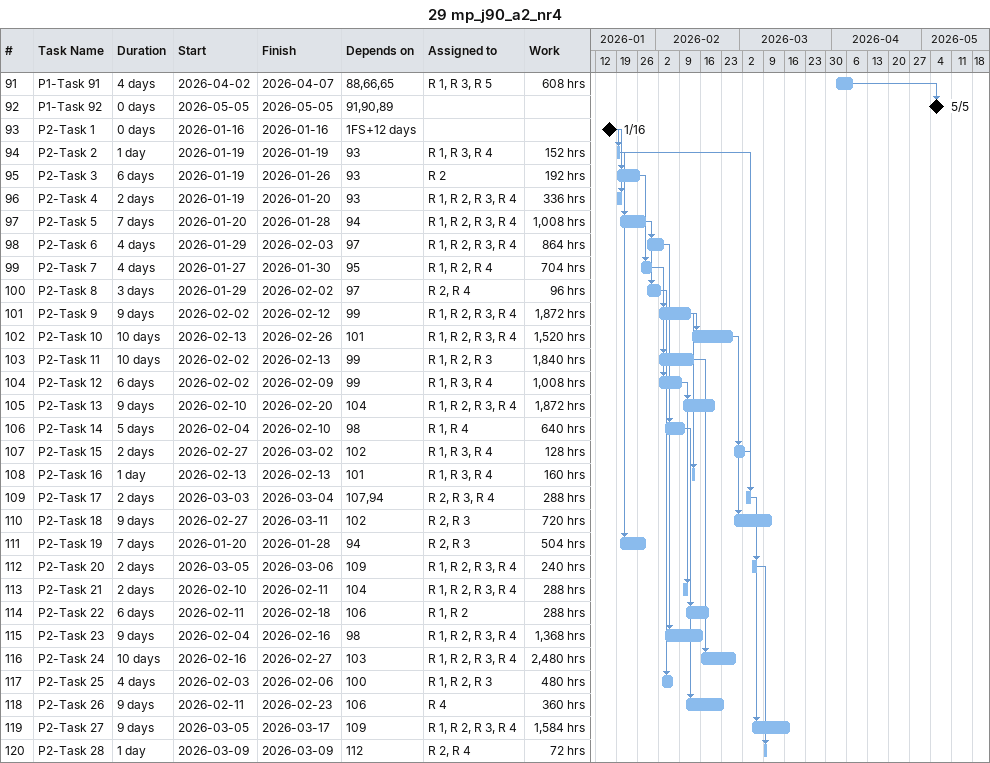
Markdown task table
29 mp_j90_a2_nr4

| ID | Task | Duration | Start | Finish | Predecessors | Resources | Work (h) |
|---|---|---|---|---|---|---|---|
| 91 | P1-Task 91 | 4d | 2026-04-02 | 2026-04-07 | 88, 66, 65 | R 1, R 3, R 5 | 608 |
| 92 | P1-Task 92 | 0d | 2026-05-05 | 2026-05-05 | 91, 90, 89 |  |  |
| 93 | P2-Task 1 | 0d | 2026-01-16 | 2026-01-16 | 1FS+12d |  |  |
| 94 | P2-Task 2 | 1d | 2026-01-19 | 2026-01-19 | 93 | R 1, R 3, R 4 | 152 |
| 95 | P2-Task 3 | 6d | 2026-01-19 | 2026-01-26 | 93 | R 2 | 192 |
| 96 | P2-Task 4 | 2d | 2026-01-19 | 2026-01-20 | 93 | R 1, R 2, R 3, R 4 | 336 |
| 97 | P2-Task 5 | 7d | 2026-01-20 | 2026-01-28 | 94 | R 1, R 2, R 3, R 4 | 1008 |
| 98 | P2-Task 6 | 4d | 2026-01-29 | 2026-02-03 | 97 | R 1, R 2, R 3, R 4 | 864 |
| 99 | P2-Task 7 | 4d | 2026-01-27 | 2026-01-30 | 95 | R 1, R 2, R 4 | 704 |
| 100 | P2-Task 8 | 3d | 2026-01-29 | 2026-02-02 | 97 | R 2, R 4 | 96 |
| 101 | P2-Task 9 | 9d | 2026-02-02 | 2026-02-12 | 99 | R 1, R 2, R 3, R 4 | 1872 |
| 102 | P2-Task 10 | 10d | 2026-02-13 | 2026-02-26 | 101 | R 1, R 2, R 3, R 4 | 1520 |
| 103 | P2-Task 11 | 10d | 2026-02-02 | 2026-02-13 | 99 | R 1, R 2, R 3 | 1840 |
| 104 | P2-Task 12 | 6d | 2026-02-02 | 2026-02-09 | 99 | R 1, R 3, R 4 | 1008 |
| 105 | P2-Task 13 | 9d | 2026-02-10 | 2026-02-20 | 104 | R 1, R 2, R 3, R 4 | 1872 |
| 106 | P2-Task 14 | 5d | 2026-02-04 | 2026-02-10 | 98 | R 1, R 4 | 640 |
| 107 | P2-Task 15 | 2d | 2026-02-27 | 2026-03-02 | 102 | R 1, R 3, R 4 | 128 |
| 108 | P2-Task 16 | 1d | 2026-02-13 | 2026-02-13 | 101 | R 1, R 3, R 4 | 160 |
| 109 | P2-Task 17 | 2d | 2026-03-03 | 2026-03-04 | 107, 94 | R 2, R 3, R 4 | 288 |
| 110 | P2-Task 18 | 9d | 2026-02-27 | 2026-03-11 | 102 | R 2, R 3 | 720 |
| 111 | P2-Task 19 | 7d | 2026-01-20 | 2026-01-28 | 94 | R 2, R 3 | 504 |
| 112 | P2-Task 20 | 2d | 2026-03-05 | 2026-03-06 | 109 | R 1, R 2, R 3, R 4 | 240 |
| 113 | P2-Task 21 | 2d | 2026-02-10 | 2026-02-11 | 104 | R 1, R 2, R 3, R 4 | 288 |
| 114 | P2-Task 22 | 6d | 2026-02-11 | 2026-02-18 | 106 | R 1, R 2 | 288 |
| 115 | P2-Task 23 | 9d | 2026-02-04 | 2026-02-16 | 98 | R 1, R 2, R 3, R 4 | 1368 |
| 116 | P2-Task 24 | 10d | 2026-02-16 | 2026-02-27 | 103 | R 1, R 2, R 3, R 4 | 2480 |
| 117 | P2-Task 25 | 4d | 2026-02-03 | 2026-02-06 | 100 | R 1, R 2, R 3 | 480 |
| 118 | P2-Task 26 | 9d | 2026-02-11 | 2026-02-23 | 106 | R 4 | 360 |
| 119 | P2-Task 27 | 9d | 2026-03-05 | 2026-03-17 | 109 | R 1, R 2, R 3, R 4 | 1584 |
| 120 | P2-Task 28 | 1d | 2026-03-09 | 2026-03-09 | 112 | R 2, R 4 | 72 |
